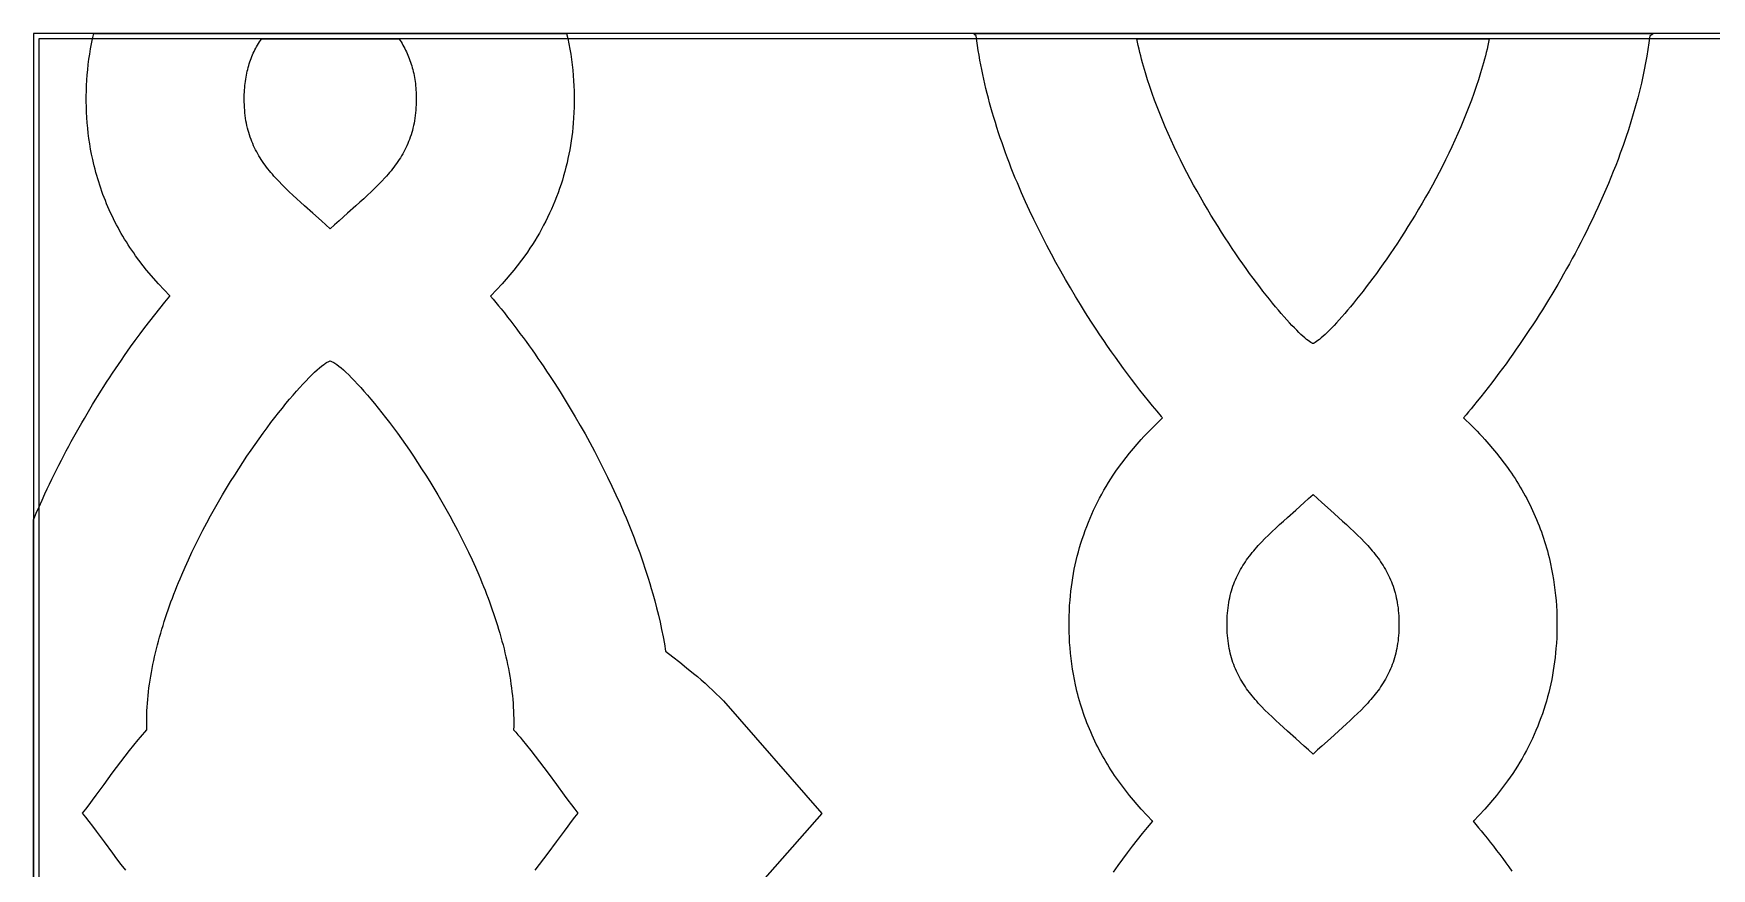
# Model space of a CAD drawing. Extents: x -242 to 227, y -355 to 350.
# Drawn here: x -96 to -11, y 133.7 to 176 of the extents above; entities that cross this region are included whole.
import ezdxf

# ---------------------------------------------------------------- set-up
doc = ezdxf.new("R2010")
doc.units = 0
doc.layers.add('Nível Padrão', color=1, linetype='CONTINUOUS')

msp = doc.modelspace()

# ---------------------------------------------------------------- linework, layer by layer
at = {"layer": 'Nível Padrão'}
for points in [[(-96, -176), (96, -176), (96, 176), (-96, 176), (-96, -176)], [(-95.733, -175.733), (95.733, -175.733), (95.733, 175.733), (-95.733, 175.733), (-95.733, -175.733)], [(-84.46, 175.733), (-77.481, 175.733), (-77.429, 175.654), (-77.379, 175.574), (-77.331, 175.493), (-77.284, 175.412), (-77.239, 175.33), (-77.195, 175.247), (-77.152, 175.163), (-77.111, 175.079), (-77.072, 174.993), (-77.034, 174.907), (-76.998, 174.819), (-76.963, 174.731), (-76.929, 174.641), (-76.898, 174.55), (-76.868, 174.459), (-76.839, 174.366), (-76.813, 174.271), (-76.787, 174.176), (-76.764, 174.079), (-76.742, 173.981), (-76.722, 173.881), (-76.703, 173.78), (-76.687, 173.678), (-76.671, 173.574), (-76.658, 173.469), (-76.646, 173.362), (-76.637, 173.253), (-76.629, 173.143), (-76.622, 173.031), (-76.618, 172.917), (-76.615, 172.802), (-76.614, 172.685), (-76.615, 172.539), (-76.62, 172.395), (-76.627, 172.255), (-76.637, 172.117), (-76.649, 171.981), (-76.664, 171.848), (-76.682, 171.718), (-76.703, 171.59), (-76.726, 171.464), (-76.751, 171.341), (-76.779, 171.219), (-76.81, 171.1), (-76.843, 170.983), (-76.878, 170.868), (-76.916, 170.755), (-76.956, 170.643), (-76.999, 170.534), (-77.044, 170.426), (-77.091, 170.319), (-77.14, 170.215), (-77.191, 170.112), (-77.245, 170.01), (-77.3, 169.909), (-77.358, 169.81), (-77.418, 169.712), (-77.479, 169.616), (-77.543, 169.52), (-77.609, 169.425), (-77.676, 169.331), (-77.746, 169.239), (-77.817, 169.147), (-77.89, 169.055), (-77.965, 168.965), (-78.041, 168.875), (-78.119, 168.785), (-78.199, 168.696), (-78.364, 168.519), (-78.535, 168.344), (-78.711, 168.168), (-78.894, 167.993), (-79.082, 167.817), (-79.275, 167.64), (-79.472, 167.461), (-79.675, 167.28), (-80.092, 166.908), (-80.525, 166.522), (-80.746, 166.321), (-80.97, 166.115), (-81.194, 166.321), (-81.416, 166.522), (-81.848, 166.908), (-82.266, 167.28), (-82.468, 167.461), (-82.666, 167.64), (-82.859, 167.817), (-83.047, 167.993), (-83.229, 168.168), (-83.406, 168.344), (-83.577, 168.519), (-83.741, 168.696), (-83.821, 168.785), (-83.899, 168.875), (-83.976, 168.965), (-84.051, 169.055), (-84.124, 169.147), (-84.195, 169.239), (-84.264, 169.331), (-84.332, 169.425), (-84.397, 169.52), (-84.461, 169.616), (-84.523, 169.712), (-84.582, 169.81), (-84.64, 169.909), (-84.696, 170.01), (-84.749, 170.112), (-84.801, 170.215), (-84.85, 170.319), (-84.897, 170.426), (-84.942, 170.534), (-84.984, 170.643), (-85.024, 170.755), (-85.062, 170.868), (-85.098, 170.983), (-85.131, 171.1), (-85.161, 171.219), (-85.189, 171.341), (-85.215, 171.464), (-85.238, 171.59), (-85.258, 171.718), (-85.276, 171.848), (-85.291, 171.981), (-85.304, 172.117), (-85.314, 172.255), (-85.321, 172.395), (-85.325, 172.539), (-85.326, 172.685), (-85.326, 172.803), (-85.323, 172.92), (-85.318, 173.034), (-85.312, 173.147), (-85.303, 173.259), (-85.293, 173.368), (-85.282, 173.476), (-85.268, 173.582), (-85.253, 173.687), (-85.236, 173.79), (-85.217, 173.891), (-85.197, 173.991), (-85.175, 174.09), (-85.151, 174.187), (-85.126, 174.283), (-85.099, 174.377), (-85.07, 174.47), (-85.04, 174.562), (-85.008, 174.653), (-84.975, 174.742), (-84.94, 174.831), (-84.904, 174.918), (-84.866, 175.004), (-84.827, 175.088), (-84.786, 175.172), (-84.743, 175.255), (-84.7, 175.337), (-84.655, 175.418), (-84.608, 175.498), (-84.56, 175.577), (-84.511, 175.656), (-84.46, 175.733)], [(-40.111, 175.733), (-22.252, 175.733), (-22.288, 175.561), (-22.326, 175.389), (-22.366, 175.216), (-22.408, 175.043), (-22.451, 174.871), (-22.496, 174.698), (-22.543, 174.525), (-22.591, 174.353), (-22.692, 174.007), (-22.799, 173.662), (-22.912, 173.318), (-23.03, 172.974), (-23.154, 172.631), (-23.282, 172.289), (-23.416, 171.948), (-23.554, 171.609), (-23.696, 171.271), (-23.842, 170.935), (-23.993, 170.601), (-24.146, 170.269), (-24.304, 169.939), (-24.464, 169.612), (-24.627, 169.287), (-24.793, 168.965), (-24.962, 168.647), (-25.132, 168.331), (-25.305, 168.019), (-25.479, 167.71), (-25.655, 167.405), (-25.832, 167.103), (-26.011, 166.806), (-26.189, 166.513), (-26.369, 166.225), (-26.549, 165.941), (-26.729, 165.662), (-26.909, 165.388), (-27.088, 165.119), (-27.267, 164.855), (-27.445, 164.597), (-27.622, 164.344), (-27.797, 164.098), (-27.972, 163.857), (-28.144, 163.623), (-28.314, 163.395), (-28.482, 163.173), (-28.647, 162.959), (-28.81, 162.751), (-28.97, 162.55), (-29.127, 162.357), (-29.28, 162.171), (-29.429, 161.993), (-29.575, 161.823), (-29.716, 161.66), (-29.853, 161.506), (-29.986, 161.36), (-30.113, 161.223), (-30.236, 161.094), (-30.353, 160.975), (-30.465, 160.864), (-30.571, 160.763), (-30.671, 160.671), (-30.764, 160.588), (-30.851, 160.516), (-30.932, 160.453), (-31.005, 160.401), (-31.071, 160.359), (-31.13, 160.327), (-31.157, 160.316), (-31.181, 160.307), (-31.206, 160.316), (-31.232, 160.327), (-31.291, 160.359), (-31.357, 160.401), (-31.431, 160.453), (-31.511, 160.516), (-31.598, 160.588), (-31.692, 160.671), (-31.792, 160.763), (-31.897, 160.864), (-32.009, 160.975), (-32.126, 161.094), (-32.249, 161.223), (-32.376, 161.36), (-32.509, 161.506), (-32.646, 161.66), (-32.787, 161.823), (-32.933, 161.993), (-33.082, 162.171), (-33.236, 162.357), (-33.392, 162.55), (-33.552, 162.751), (-33.715, 162.959), (-33.88, 163.173), (-34.048, 163.395), (-34.218, 163.623), (-34.391, 163.857), (-34.565, 164.098), (-34.74, 164.344), (-34.917, 164.597), (-35.095, 164.855), (-35.274, 165.119), (-35.453, 165.388), (-35.633, 165.662), (-35.813, 165.941), (-35.993, 166.225), (-36.173, 166.513), (-36.352, 166.806), (-36.53, 167.103), (-36.707, 167.405), (-36.883, 167.71), (-37.057, 168.019), (-37.23, 168.331), (-37.4, 168.647), (-37.569, 168.965), (-37.735, 169.287), (-37.898, 169.612), (-38.059, 169.939), (-38.216, 170.269), (-38.37, 170.601), (-38.52, 170.935), (-38.666, 171.271), (-38.808, 171.609), (-38.946, 171.948), (-39.08, 172.289), (-39.208, 172.631), (-39.332, 172.974), (-39.45, 173.318), (-39.563, 173.662), (-39.67, 174.007), (-39.771, 174.353), (-39.819, 174.525), (-39.866, 174.698), (-39.911, 174.871), (-39.954, 175.043), (-39.996, 175.216), (-40.036, 175.389), (-40.074, 175.561), (-40.111, 175.733)], [(-35.537, 146.091), (-35.536, 146.237), (-35.532, 146.381), (-35.525, 146.521), (-35.515, 146.659), (-35.502, 146.795), (-35.487, 146.928), (-35.469, 147.058), (-35.449, 147.186), (-35.426, 147.312), (-35.4, 147.435), (-35.372, 147.557), (-35.341, 147.676), (-35.308, 147.793), (-35.273, 147.908), (-35.235, 148.021), (-35.195, 148.133), (-35.152, 148.242), (-35.108, 148.35), (-35.061, 148.456), (-35.012, 148.561), (-34.96, 148.664), (-34.907, 148.766), (-34.851, 148.867), (-34.793, 148.966), (-34.734, 149.064), (-34.672, 149.16), (-34.608, 149.256), (-34.543, 149.351), (-34.475, 149.444), (-34.406, 149.537), (-34.334, 149.629), (-34.261, 149.721), (-34.187, 149.811), (-34.11, 149.901), (-34.032, 149.991), (-33.952, 150.08), (-33.787, 150.257), (-33.617, 150.432), (-33.44, 150.608), (-33.258, 150.783), (-33.07, 150.959), (-32.877, 151.136), (-32.679, 151.315), (-32.476, 151.496), (-32.059, 151.867), (-31.626, 152.254), (-31.405, 152.455), (-31.181, 152.661), (-30.957, 152.455), (-30.736, 152.254), (-30.303, 151.867), (-29.886, 151.496), (-29.683, 151.315), (-29.485, 151.136), (-29.292, 150.959), (-29.105, 150.783), (-28.922, 150.608), (-28.745, 150.432), (-28.575, 150.257), (-28.41, 150.08), (-28.33, 149.991), (-28.252, 149.901), (-28.176, 149.811), (-28.101, 149.721), (-28.028, 149.629), (-27.957, 149.537), (-27.887, 149.444), (-27.82, 149.351), (-27.754, 149.256), (-27.69, 149.16), (-27.629, 149.064), (-27.569, 148.966), (-27.511, 148.867), (-27.456, 148.766), (-27.402, 148.664), (-27.351, 148.561), (-27.301, 148.456), (-27.254, 148.35), (-27.21, 148.242), (-27.167, 148.133), (-27.127, 148.021), (-27.089, 147.908), (-27.054, 147.793), (-27.021, 147.676), (-26.99, 147.557), (-26.962, 147.435), (-26.936, 147.312), (-26.913, 147.186), (-26.893, 147.058), (-26.875, 146.928), (-26.86, 146.795), (-26.847, 146.659), (-26.838, 146.521), (-26.831, 146.381), (-26.826, 146.237), (-26.825, 146.091), (-26.826, 145.945), (-26.831, 145.801), (-26.838, 145.661), (-26.847, 145.523), (-26.86, 145.387), (-26.875, 145.255), (-26.893, 145.124), (-26.913, 144.996), (-26.936, 144.87), (-26.962, 144.747), (-26.99, 144.626), (-27.021, 144.506), (-27.054, 144.389), (-27.089, 144.274), (-27.127, 144.161), (-27.167, 144.05), (-27.21, 143.94), (-27.254, 143.832), (-27.301, 143.726), (-27.351, 143.621), (-27.402, 143.518), (-27.456, 143.416), (-27.511, 143.316), (-27.569, 143.216), (-27.629, 143.119), (-27.69, 143.022), (-27.754, 142.926), (-27.82, 142.831), (-27.887, 142.738), (-27.957, 142.645), (-28.028, 142.553), (-28.101, 142.462), (-28.176, 142.371), (-28.252, 142.281), (-28.33, 142.192), (-28.41, 142.103), (-28.575, 141.926), (-28.745, 141.75), (-28.922, 141.574), (-29.105, 141.399), (-29.292, 141.223), (-29.485, 141.046), (-29.683, 140.867), (-29.886, 140.686), (-30.303, 140.315), (-30.736, 139.928), (-30.957, 139.727), (-31.181, 139.521), (-31.405, 139.727), (-31.626, 139.928), (-32.059, 140.315), (-32.476, 140.686), (-32.679, 140.867), (-32.877, 141.046), (-33.07, 141.223), (-33.258, 141.399), (-33.44, 141.574), (-33.617, 141.75), (-33.787, 141.926), (-33.952, 142.103), (-34.032, 142.192), (-34.11, 142.281), (-34.187, 142.371), (-34.261, 142.462), (-34.334, 142.553), (-34.406, 142.645), (-34.475, 142.738), (-34.543, 142.831), (-34.608, 142.926), (-34.672, 143.022), (-34.734, 143.119), (-34.793, 143.216), (-34.851, 143.316), (-34.907, 143.416), (-34.96, 143.518), (-35.012, 143.621), (-35.061, 143.726), (-35.108, 143.832), (-35.152, 143.94), (-35.195, 144.05), (-35.235, 144.161), (-35.273, 144.274), (-35.308, 144.389), (-35.341, 144.506), (-35.372, 144.626), (-35.4, 144.747), (-35.426, 144.87), (-35.449, 144.996), (-35.469, 145.124), (-35.487, 145.255), (-35.502, 145.387), (-35.515, 145.523), (-35.525, 145.661), (-35.532, 145.801), (-35.536, 145.945), (-35.537, 146.091)]]:
    msp.add_lwpolyline(points, close=True, dxfattribs=at)
for points in [[(-96, 121.925), (-96, 151.384), (-95.86, 151.716), (-95.717, 152.046), (-95.571, 152.375), (-95.421, 152.702), (-95.307, 152.946), (-95.191, 153.189), (-95.074, 153.432), (-94.956, 153.674), (-94.836, 153.915), (-94.715, 154.155), (-94.592, 154.395), (-94.468, 154.634), (-94.342, 154.872), (-94.216, 155.11), (-94.087, 155.346), (-93.958, 155.582), (-93.827, 155.818), (-93.695, 156.052), (-93.561, 156.286), (-93.426, 156.518), (-93.29, 156.751), (-93.152, 156.982), (-93.013, 157.212), (-92.873, 157.442), (-92.731, 157.671), (-92.588, 157.899), (-92.443, 158.126), (-92.298, 158.353), (-92.151, 158.578), (-92.002, 158.803), (-91.853, 159.027), (-91.702, 159.25), (-91.549, 159.472), (-91.396, 159.693), (-91.241, 159.914), (-91.085, 160.133), (-90.848, 160.465), (-90.607, 160.794), (-90.363, 161.12), (-90.115, 161.444), (-89.864, 161.765), (-89.609, 162.083), (-89.351, 162.399), (-89.089, 162.711), (-89.101, 162.724), (-89.674, 163.326), (-90.271, 164.019), (-90.829, 164.753), (-90.927, 164.891), (-91.022, 165.029), (-91.116, 165.169), (-91.208, 165.31), (-91.298, 165.451), (-91.386, 165.594), (-91.473, 165.738), (-91.557, 165.883), (-91.64, 166.029), (-91.72, 166.176), (-91.799, 166.324), (-91.876, 166.473), (-91.951, 166.623), (-92.025, 166.774), (-92.096, 166.926), (-92.165, 167.078), (-92.232, 167.232), (-92.298, 167.386), (-92.361, 167.541), (-92.423, 167.697), (-92.483, 167.854), (-92.54, 168.011), (-92.596, 168.169), (-92.649, 168.328), (-92.701, 168.488), (-92.75, 168.649), (-92.798, 168.81), (-92.844, 168.971), (-92.887, 169.134), (-92.929, 169.297), (-92.968, 169.46), (-93.005, 169.625), (-93.059, 169.889), (-93.109, 170.153), (-93.153, 170.419), (-93.192, 170.685), (-93.227, 170.952), (-93.256, 171.219), (-93.281, 171.487), (-93.3, 171.755), (-93.315, 172.023), (-93.325, 172.292), (-93.329, 172.561), (-93.329, 172.83), (-93.324, 173.099), (-93.314, 173.368), (-93.299, 173.637), (-93.279, 173.905), (-93.256, 174.17), (-93.227, 174.434), (-93.193, 174.697), (-93.154, 174.959), (-93.11, 175.221), (-93.061, 175.482), (-93.006, 175.741), (-92.946, 176), (-68.994, 176), (-68.935, 175.745), (-68.881, 175.481), (-68.832, 175.216), (-68.788, 174.951), (-68.748, 174.685), (-68.714, 174.418), (-68.685, 174.151), (-68.66, 173.883), (-68.64, 173.615), (-68.626, 173.346), (-68.616, 173.078), (-68.611, 172.809), (-68.611, 172.54), (-68.616, 172.271), (-68.626, 172.002), (-68.641, 171.733), (-68.661, 171.464), (-68.681, 171.238), (-68.704, 171.012), (-68.732, 170.787), (-68.763, 170.562), (-68.798, 170.339), (-68.836, 170.116), (-68.879, 169.894), (-68.925, 169.673), (-68.975, 169.452), (-69.028, 169.233), (-69.086, 169.015), (-69.147, 168.798), (-69.211, 168.582), (-69.279, 168.367), (-69.351, 168.153), (-69.427, 167.941), (-69.506, 167.73), (-69.589, 167.52), (-69.675, 167.312), (-69.764, 167.105), (-69.858, 166.9), (-69.955, 166.696), (-70.055, 166.494), (-70.158, 166.293), (-70.266, 166.095), (-70.376, 165.897), (-70.49, 165.702), (-70.608, 165.508), (-70.729, 165.317), (-70.853, 165.127), (-70.98, 164.939), (-71.111, 164.753), (-71.669, 164.019), (-72.266, 163.326), (-72.839, 162.724), (-72.852, 162.711), (-72.714, 162.55), (-72.578, 162.387), (-72.444, 162.223), (-72.311, 162.057), (-72.149, 161.853), (-71.988, 161.649), (-71.829, 161.443), (-71.67, 161.237), (-71.513, 161.029), (-71.357, 160.821), (-71.202, 160.612), (-71.049, 160.402), (-70.897, 160.191), (-70.746, 159.979), (-70.596, 159.766), (-70.447, 159.553), (-70.3, 159.338), (-70.154, 159.123), (-70.009, 158.907), (-69.865, 158.69), (-69.594, 158.275), (-69.327, 157.858), (-69.065, 157.438), (-68.807, 157.015), (-68.554, 156.589), (-68.306, 156.161), (-68.063, 155.73), (-67.824, 155.296), (-67.59, 154.86), (-67.361, 154.421), (-67.137, 153.98), (-66.918, 153.536), (-66.703, 153.089), (-66.494, 152.64), (-66.289, 152.189), (-66.09, 151.736), (-65.983, 151.485), (-65.878, 151.234), (-65.775, 150.982), (-65.675, 150.729), (-65.576, 150.476), (-65.48, 150.221), (-65.385, 149.966), (-65.293, 149.71), (-65.202, 149.453), (-65.114, 149.196), (-65.028, 148.938), (-64.944, 148.679), (-64.862, 148.419), (-64.783, 148.159), (-64.705, 147.898), (-64.629, 147.637), (-64.529, 147.277), (-64.435, 146.916), (-64.345, 146.554), (-64.261, 146.191), (-64.182, 145.826), (-64.108, 145.461), (-64.04, 145.094), (-63.977, 144.726), (-63.62, 144.451), (-63.265, 144.172), (-62.913, 143.89), (-62.564, 143.604), (-62.366, 143.44), (-62.171, 143.272), (-61.978, 143.102), (-61.788, 142.929), (-61.601, 142.754), (-61.416, 142.575), (-61.233, 142.394), (-61.053, 142.211), (-56.058, 136.506), (-61.08, 130.824)], [(-41.296, 133.54), (-41.059, 133.871), (-40.818, 134.2), (-40.574, 134.527), (-40.326, 134.85), (-40.075, 135.171), (-39.82, 135.49), (-39.561, 135.805), (-39.3, 136.118), (-39.312, 136.13), (-39.885, 136.732), (-40.482, 137.425), (-41.04, 138.16), (-41.137, 138.297), (-41.233, 138.435), (-41.327, 138.575), (-41.419, 138.716), (-41.509, 138.858), (-41.597, 139.001), (-41.683, 139.145), (-41.768, 139.29), (-41.851, 139.436), (-41.931, 139.583), (-42.01, 139.731), (-42.087, 139.88), (-42.162, 140.029), (-42.235, 140.18), (-42.307, 140.332), (-42.376, 140.484), (-42.443, 140.638), (-42.509, 140.792), (-42.572, 140.947), (-42.634, 141.103), (-42.693, 141.26), (-42.751, 141.418), (-42.807, 141.576), (-42.86, 141.735), (-42.912, 141.894), (-42.961, 142.055), (-43.009, 142.216), (-43.054, 142.378), (-43.098, 142.54), (-43.139, 142.703), (-43.179, 142.867), (-43.216, 143.031), (-43.27, 143.295), (-43.319, 143.56), (-43.364, 143.825), (-43.403, 144.091), (-43.437, 144.358), (-43.467, 144.625), (-43.491, 144.893), (-43.511, 145.161), (-43.526, 145.43), (-43.535, 145.698), (-43.54, 145.967), (-43.54, 146.236), (-43.535, 146.505), (-43.525, 146.774), (-43.51, 147.043), (-43.49, 147.312), (-43.47, 147.538), (-43.447, 147.764), (-43.42, 147.989), (-43.389, 148.213), (-43.354, 148.437), (-43.315, 148.66), (-43.273, 148.882), (-43.226, 149.103), (-43.177, 149.324), (-43.123, 149.543), (-43.066, 149.761), (-43.005, 149.978), (-42.94, 150.194), (-42.872, 150.409), (-42.8, 150.622), (-42.724, 150.835), (-42.645, 151.046), (-42.563, 151.256), (-42.477, 151.464), (-42.387, 151.671), (-42.294, 151.876), (-42.197, 152.08), (-42.097, 152.282), (-41.993, 152.482), (-41.886, 152.681), (-41.775, 152.879), (-41.661, 153.074), (-41.544, 153.267), (-41.423, 153.459), (-41.299, 153.649), (-41.171, 153.837), (-41.04, 154.023), (-40.482, 154.757), (-39.885, 155.45), (-39.754, 155.591), (-39.622, 155.732), (-39.489, 155.871), (-39.355, 156.009), (-39.219, 156.146), (-39.082, 156.281), (-38.944, 156.416), (-38.805, 156.549), (-38.833, 156.582), (-38.862, 156.616), (-39.084, 156.879), (-39.305, 157.145), (-39.523, 157.412), (-39.739, 157.68), (-39.953, 157.951), (-40.165, 158.223), (-40.375, 158.497), (-40.583, 158.772), (-40.788, 159.049), (-40.991, 159.327), (-41.193, 159.608), (-41.392, 159.889), (-41.588, 160.173), (-41.783, 160.458), (-41.975, 160.744), (-42.165, 161.032), (-42.436, 161.444), (-42.702, 161.859), (-42.963, 162.276), (-43.22, 162.696), (-43.473, 163.119), (-43.721, 163.545), (-43.964, 163.973), (-44.203, 164.403), (-44.437, 164.837), (-44.666, 165.272), (-44.891, 165.711), (-45.111, 166.151), (-45.327, 166.594), (-45.537, 167.039), (-45.743, 167.487), (-45.944, 167.937), (-46.052, 168.186), (-46.158, 168.436), (-46.263, 168.687), (-46.365, 168.939), (-46.465, 169.192), (-46.563, 169.445), (-46.658, 169.699), (-46.752, 169.954), (-46.844, 170.209), (-46.934, 170.466), (-47.022, 170.723), (-47.107, 170.98), (-47.191, 171.239), (-47.272, 171.498), (-47.352, 171.758), (-47.429, 172.018), (-47.498, 172.256), (-47.564, 172.494), (-47.628, 172.732), (-47.69, 172.972), (-47.749, 173.211), (-47.806, 173.452), (-47.861, 173.693), (-47.913, 173.934), (-47.963, 174.176), (-48.011, 174.418), (-48.057, 174.661), (-48.1, 174.904), (-48.141, 175.148), (-48.179, 175.392), (-48.216, 175.637), (-48.249, 175.881), (-48.316, 175.941), (-48.383, 176), (-48.383, 176), (-13.936, 176), (-14.024, 175.941), (-14.113, 175.881), (-14.16, 175.538), (-14.213, 175.195), (-14.27, 174.852), (-14.332, 174.511), (-14.399, 174.171), (-14.471, 173.831), (-14.547, 173.493), (-14.629, 173.155), (-14.733, 172.748), (-14.842, 172.342), (-14.957, 171.937), (-15.077, 171.534), (-15.203, 171.133), (-15.335, 170.734), (-15.472, 170.336), (-15.615, 169.941), (-15.73, 169.632), (-15.848, 169.325), (-15.969, 169.018), (-16.092, 168.713), (-16.218, 168.409), (-16.346, 168.105), (-16.477, 167.803), (-16.61, 167.502), (-16.746, 167.202), (-16.884, 166.904), (-17.025, 166.606), (-17.168, 166.31), (-17.314, 166.014), (-17.462, 165.72), (-17.613, 165.427), (-17.766, 165.136), (-17.906, 164.871), (-18.048, 164.606), (-18.192, 164.343), (-18.338, 164.081), (-18.485, 163.82), (-18.634, 163.559), (-18.784, 163.3), (-18.936, 163.041), (-19.089, 162.784), (-19.245, 162.527), (-19.401, 162.272), (-19.56, 162.017), (-19.719, 161.764), (-19.881, 161.511), (-20.044, 161.26), (-20.209, 161.009), (-20.375, 160.76), (-20.543, 160.512), (-20.712, 160.264), (-20.883, 160.018), (-21.055, 159.773), (-21.229, 159.529), (-21.404, 159.286), (-21.581, 159.044), (-21.76, 158.803), (-21.94, 158.563), (-22.122, 158.324), (-22.305, 158.087), (-22.489, 157.85), (-22.675, 157.615), (-22.863, 157.381), (-23.052, 157.148), (-23.176, 156.996), (-23.301, 156.845), (-23.427, 156.695), (-23.555, 156.547), (-23.416, 156.414), (-23.278, 156.28), (-23.142, 156.145), (-23.006, 156.008), (-22.872, 155.87), (-22.739, 155.731), (-22.608, 155.591), (-22.477, 155.45), (-21.88, 154.757), (-21.322, 154.023), (-21.225, 153.885), (-21.129, 153.747), (-21.035, 153.607), (-20.943, 153.466), (-20.853, 153.324), (-20.765, 153.182), (-20.679, 153.038), (-20.594, 152.893), (-20.512, 152.747), (-20.431, 152.6), (-20.352, 152.452), (-20.275, 152.303), (-20.2, 152.153), (-20.127, 152.002), (-20.056, 151.85), (-19.986, 151.698), (-19.919, 151.544), (-19.853, 151.39), (-19.79, 151.235), (-19.728, 151.079), (-19.669, 150.922), (-19.611, 150.765), (-19.556, 150.606), (-19.502, 150.447), (-19.45, 150.288), (-19.401, 150.127), (-19.353, 149.966), (-19.308, 149.805), (-19.264, 149.642), (-19.223, 149.479), (-19.183, 149.316), (-19.146, 149.151), (-19.092, 148.887), (-19.043, 148.623), (-18.999, 148.357), (-18.959, 148.091), (-18.925, 147.824), (-18.895, 147.557), (-18.871, 147.289), (-18.851, 147.021), (-18.836, 146.753), (-18.827, 146.484), (-18.822, 146.215), (-18.822, 145.946), (-18.827, 145.677), (-18.837, 145.408), (-18.852, 145.139), (-18.872, 144.871), (-18.892, 144.644), (-18.915, 144.418), (-18.943, 144.193), (-18.974, 143.969), (-19.009, 143.745), (-19.047, 143.522), (-19.09, 143.3), (-19.136, 143.079), (-19.186, 142.859), (-19.239, 142.639), (-19.297, 142.421), (-19.357, 142.204), (-19.422, 141.988), (-19.49, 141.773), (-19.562, 141.56), (-19.638, 141.347), (-19.717, 141.136), (-19.799, 140.927), (-19.886, 140.718), (-19.975, 140.512), (-20.069, 140.306), (-20.165, 140.102), (-20.266, 139.9), (-20.369, 139.7), (-20.477, 139.501), (-20.587, 139.304), (-20.701, 139.108), (-20.819, 138.915), (-20.939, 138.723), (-21.064, 138.533), (-21.191, 138.345), (-21.322, 138.16), (-21.88, 137.425), (-22.477, 136.732), (-23.05, 136.13), (-23.063, 136.118), (-22.925, 135.956), (-22.789, 135.793), (-22.654, 135.629), (-22.522, 135.463), (-22.36, 135.259), (-22.199, 135.055), (-22.04, 134.849), (-21.881, 134.643), (-21.724, 134.436), (-21.568, 134.227), (-21.413, 134.018), (-21.26, 133.808), (-21.107, 133.597)], [(-91.333, 133.647), (-91.555, 133.934), (-91.775, 134.222), (-91.992, 134.51), (-92.414, 135.077), (-92.813, 135.615), (-93.002, 135.867), (-93.182, 136.106), (-93.353, 136.328), (-93.513, 136.531), (-93.354, 136.734), (-93.186, 136.956), (-93.008, 137.194), (-92.821, 137.447), (-92.427, 137.987), (-92.01, 138.555), (-91.795, 138.844), (-91.577, 139.134), (-91.358, 139.421), (-91.137, 139.703), (-90.916, 139.979), (-90.696, 140.246), (-90.587, 140.375), (-90.478, 140.501), (-90.37, 140.624), (-90.263, 140.743), (-90.267, 140.933), (-90.269, 141.124), (-90.267, 141.316), (-90.262, 141.508), (-90.255, 141.701), (-90.245, 141.894), (-90.232, 142.089), (-90.216, 142.283), (-90.197, 142.478), (-90.176, 142.674), (-90.152, 142.87), (-90.125, 143.067), (-90.096, 143.263), (-90.064, 143.461), (-90.03, 143.658), (-89.993, 143.856), (-89.954, 144.054), (-89.913, 144.252), (-89.869, 144.45), (-89.823, 144.648), (-89.775, 144.847), (-89.724, 145.046), (-89.672, 145.244), (-89.617, 145.443), (-89.56, 145.641), (-89.502, 145.839), (-89.441, 146.038), (-89.379, 146.236), (-89.314, 146.434), (-89.248, 146.632), (-89.18, 146.829), (-89.11, 147.026), (-89.039, 147.223), (-88.966, 147.42), (-88.891, 147.616), (-88.815, 147.811), (-88.737, 148.007), (-88.657, 148.201), (-88.577, 148.396), (-88.495, 148.589), (-88.326, 148.975), (-88.153, 149.358), (-87.975, 149.738), (-87.793, 150.114), (-87.607, 150.488), (-87.417, 150.857), (-87.224, 151.223), (-87.028, 151.584), (-86.829, 151.941), (-86.628, 152.292), (-86.425, 152.639), (-86.221, 152.98), (-86.016, 153.316), (-85.809, 153.646), (-85.602, 153.969), (-85.395, 154.287), (-85.189, 154.597), (-84.983, 154.9), (-84.777, 155.196), (-84.573, 155.485), (-84.371, 155.765), (-84.171, 156.038), (-83.973, 156.302), (-83.777, 156.558), (-83.585, 156.804), (-83.396, 157.042), (-83.211, 157.269), (-83.03, 157.488), (-82.853, 157.696), (-82.681, 157.894), (-82.514, 158.081), (-82.353, 158.257), (-82.197, 158.423), (-82.048, 158.577), (-81.905, 158.719), (-81.769, 158.849), (-81.64, 158.968), (-81.519, 159.073), (-81.405, 159.166), (-81.3, 159.246), (-81.251, 159.281), (-81.204, 159.313), (-81.159, 159.341), (-81.117, 159.366), (-81.077, 159.387), (-81.039, 159.405), (-81.003, 159.419), (-80.97, 159.43), (-80.97, 159.43), (-80.937, 159.419), (-80.902, 159.405), (-80.864, 159.387), (-80.824, 159.366), (-80.781, 159.341), (-80.736, 159.313), (-80.689, 159.281), (-80.64, 159.246), (-80.535, 159.166), (-80.422, 159.073), (-80.301, 158.968), (-80.172, 158.849), (-80.036, 158.719), (-79.893, 158.577), (-79.744, 158.423), (-79.588, 158.257), (-79.427, 158.081), (-79.26, 157.894), (-79.088, 157.696), (-78.911, 157.488), (-78.73, 157.269), (-78.545, 157.042), (-78.356, 156.804), (-78.163, 156.558), (-77.968, 156.302), (-77.77, 156.038), (-77.569, 155.765), (-77.367, 155.485), (-77.163, 155.196), (-76.958, 154.9), (-76.752, 154.597), (-76.545, 154.287), (-76.338, 153.969), (-76.131, 153.646), (-75.925, 153.316), (-75.719, 152.98), (-75.515, 152.639), (-75.312, 152.292), (-75.111, 151.941), (-74.913, 151.584), (-74.717, 151.223), (-74.524, 150.857), (-74.334, 150.488), (-74.147, 150.114), (-73.965, 149.738), (-73.787, 149.358), (-73.614, 148.975), (-73.446, 148.589), (-73.364, 148.396), (-73.283, 148.201), (-73.204, 148.007), (-73.126, 147.811), (-73.05, 147.616), (-72.975, 147.42), (-72.902, 147.223), (-72.83, 147.026), (-72.761, 146.829), (-72.693, 146.632), (-72.626, 146.434), (-72.562, 146.236), (-72.499, 146.038), (-72.439, 145.839), (-72.38, 145.641), (-72.323, 145.443), (-72.269, 145.244), (-72.216, 145.046), (-72.166, 144.847), (-72.118, 144.648), (-72.072, 144.45), (-72.028, 144.252), (-71.986, 144.054), (-71.947, 143.856), (-71.911, 143.658), (-71.877, 143.461), (-71.845, 143.263), (-71.816, 143.067), (-71.789, 142.87), (-71.765, 142.674), (-71.743, 142.478), (-71.725, 142.283), (-71.709, 142.089), (-71.696, 141.894), (-71.685, 141.701), (-71.678, 141.508), (-71.674, 141.316), (-71.672, 141.124), (-71.673, 140.933), (-71.678, 140.743), (-71.571, 140.624), (-71.462, 140.501), (-71.353, 140.375), (-71.244, 140.246), (-71.024, 139.979), (-70.803, 139.703), (-70.583, 139.421), (-70.363, 139.134), (-70.146, 138.844), (-69.931, 138.555), (-69.514, 137.987), (-69.119, 137.447), (-68.933, 137.194), (-68.755, 136.956), (-68.586, 136.734), (-68.428, 136.531), (-68.588, 136.328), (-68.759, 136.106), (-68.939, 135.867), (-69.127, 135.615), (-69.527, 135.077), (-69.949, 134.51), (-70.166, 134.222), (-70.386, 133.934), (-70.608, 133.647)]]:
    msp.add_lwpolyline(points, dxfattribs=at)

doc.saveas('drawing.dxf')
